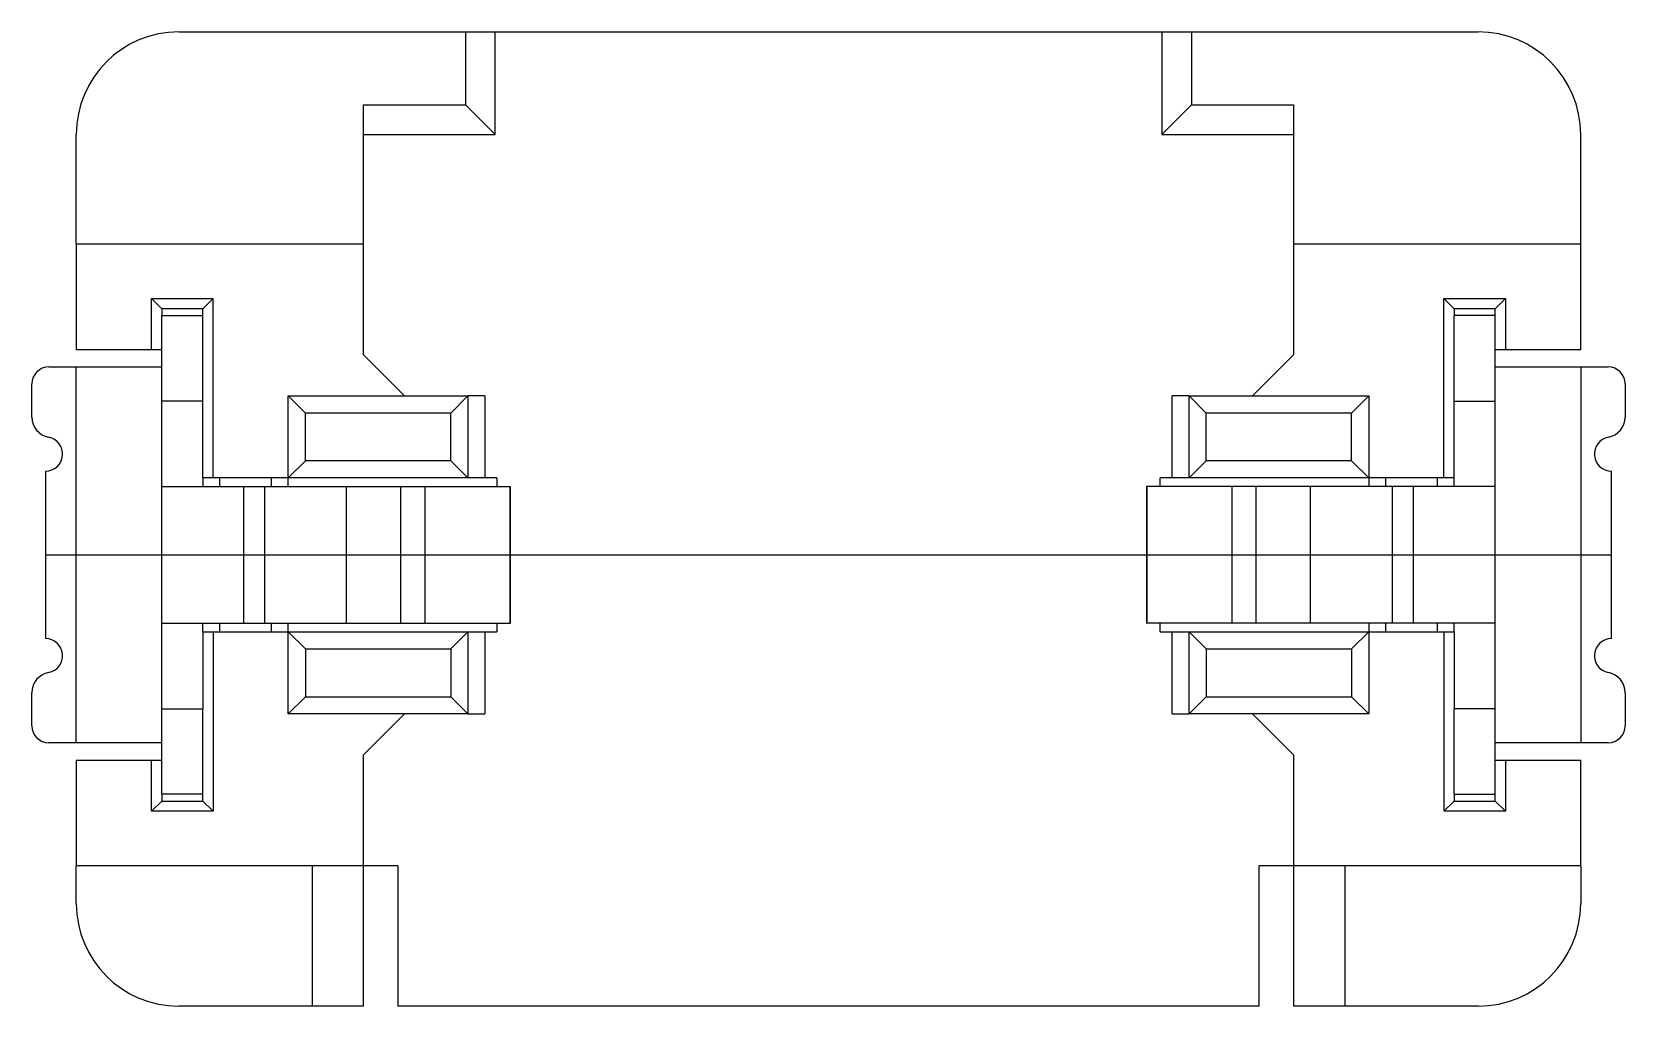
# Model space of a CAD drawing. Header units: millimetres. Extents: x 10.22 to 14.88, y 12.06 to 14.91.
import ezdxf

# ---------------------------------------------------------------- set-up
doc = ezdxf.new("R2010")
doc.units = ezdxf.units.MM
doc.layers.add('10', color=7, linetype='Continuous')

msp = doc.modelspace()

# ---------------------------------------------------------------- linework, layer by layer
at = {"color": 7, "linetype": 'Continuous', "lineweight": 25}
for p, q in [((10.6549, 14.9077), (11.4933, 14.9077)), ((11.4933, 14.9077), (11.4933, 14.6943)), ((11.4933, 14.9077), (11.5799, 14.9077)), ((11.5799, 14.6077), (11.5799, 14.9077)), ((11.5799, 14.9077), (13.5299, 14.9077)), ((13.5299, 14.9077), (13.5299, 14.6077)), ((13.5299, 14.9077), (13.6165, 14.9077)), ((13.6165, 14.9077), (14.4549, 14.9077)), ((13.6165, 14.9077), (13.6165, 14.6943)), ((11.1949, 14.6943), (11.4933, 14.6943)), ((11.1949, 14.2877), (11.1949, 14.6943)), ((11.4933, 14.6943), (11.5799, 14.6077)), ((13.5299, 14.6077), (13.6165, 14.6943)), ((13.6165, 14.6943), (13.9149, 14.6943)), ((13.9149, 14.6943), (13.9149, 14.2877)), ((10.3549, 14.2877), (10.3549, 14.6077)), ((11.1949, 14.6077), (11.5799, 14.6077)), ((13.5299, 14.6077), (13.9149, 14.6077)), ((14.7549, 14.2877), (14.7549, 14.6077)), ((10.3549, 14.2877), (11.1949, 14.2877)), ((10.3549, 14.2877), (10.3549, 13.9777)), ((11.1949, 13.9627), (11.1949, 14.2877)), ((13.9149, 14.2877), (14.7549, 14.2877)), ((13.9149, 14.2877), (13.9149, 13.9627)), ((14.7549, 13.9777), (14.7549, 14.2877)), ((10.5749, 14.1277), (10.7549, 14.1277)), ((10.5749, 13.9777), (10.5749, 14.1277)), ((10.5749, 14.1277), (10.6049, 14.0977)), ((10.7549, 14.1277), (10.7249, 14.0977)), ((10.7549, 13.6027), (10.7549, 14.1277)), ((14.3549, 14.1277), (14.5349, 14.1277)), ((14.3549, 13.6027), (14.3549, 14.1277)), ((14.3849, 14.0977), (14.3549, 14.1277)), ((14.5349, 14.1277), (14.5049, 14.0977)), ((14.5349, 14.1277), (14.5349, 13.9777)), ((10.7249, 14.0977), (10.6049, 14.0977)), ((10.6049, 14.0977), (10.6049, 14.0777)), ((10.6049, 13.8277), (10.6049, 14.0777)), ((10.6049, 14.0777), (10.7249, 14.0777)), ((10.7249, 14.0777), (10.7249, 14.0977)), ((10.7249, 13.8277), (10.7249, 14.0777)), ((14.5049, 14.0977), (14.3849, 14.0977)), ((14.3849, 14.0977), (14.3849, 14.0777)), ((14.3849, 13.8277), (14.3849, 14.0777)), ((14.5049, 14.0777), (14.3849, 14.0777)), ((14.5049, 14.0777), (14.5049, 14.0977)), ((14.5049, 13.8277), (14.5049, 14.0777)), ((10.5749, 13.9777), (10.3549, 13.9777)), ((10.6049, 13.9777), (10.5749, 13.9777)), ((11.3149, 13.8427), (11.1949, 13.9627)), ((13.9149, 13.9627), (13.7949, 13.8427)), ((14.5349, 13.9777), (14.5049, 13.9777)), ((14.7549, 13.9777), (14.5349, 13.9777)), ((10.2749, 13.9277), (10.3549, 13.9277)), ((10.3549, 13.9277), (10.6049, 13.9277)), ((10.3549, 12.8277), (10.3549, 13.9277)), ((14.5057, 13.9277), (14.7549, 13.9277)), ((14.7549, 13.9277), (14.7549, 12.8277)), ((14.7549, 13.9277), (14.8349, 13.9277)), ((10.2249, 13.7809), (10.2249, 13.8777)), ((10.9749, 13.8427), (11.4999, 13.8427)), ((11.0249, 13.7927), (10.9749, 13.8427)), ((10.9749, 13.6027), (10.9749, 13.8427)), ((11.4999, 13.8427), (11.4499, 13.7927)), ((11.4999, 13.8427), (11.4999, 13.6027)), ((11.5499, 13.8427), (11.4999, 13.8427)), ((11.5499, 13.8427), (11.5499, 13.6027)), ((13.5599, 13.6027), (13.5599, 13.8427)), ((13.6099, 13.8427), (13.5599, 13.8427)), ((13.6099, 13.8427), (14.1349, 13.8427)), ((13.6599, 13.7927), (13.6099, 13.8427)), ((13.6099, 13.6027), (13.6099, 13.8427)), ((14.1349, 13.8427), (14.0849, 13.7927)), ((14.1349, 13.8427), (14.1349, 13.6027)), ((14.8849, 13.8777), (14.8849, 13.7809)), ((10.7249, 13.8277), (10.6049, 13.8277)), ((10.6049, 13.5777), (10.6049, 13.8277)), ((10.7249, 13.6027), (10.7249, 13.8277)), ((14.3849, 13.8277), (14.5049, 13.8277)), ((14.3849, 13.6027), (14.3849, 13.8277)), ((14.5049, 13.5777), (14.5049, 13.8277)), ((11.4499, 13.7927), (11.0249, 13.7927)), ((11.0249, 13.6527), (11.0249, 13.7927)), ((11.4499, 13.6527), (11.4499, 13.7927)), ((14.0849, 13.7927), (13.6599, 13.7927)), ((13.6599, 13.6527), (13.6599, 13.7927)), ((14.0849, 13.6527), (14.0849, 13.7927)), ((10.2649, 13.6227), (10.2649, 13.1327)), ((11.0249, 13.6527), (10.9749, 13.6027)), ((11.4499, 13.6527), (11.0249, 13.6527)), ((11.4999, 13.6027), (11.4499, 13.6527)), ((13.6599, 13.6527), (13.6099, 13.6027)), ((14.0849, 13.6527), (13.6599, 13.6527)), ((14.1349, 13.6027), (14.0849, 13.6527)), ((14.8449, 13.1327), (14.8449, 13.6227)), ((10.6049, 13.5777), (10.8449, 13.5777)), ((10.6049, 13.1777), (10.6049, 13.5777)), ((10.7549, 13.6027), (10.7249, 13.6027)), ((10.7249, 13.6027), (10.7249, 13.5777)), ((10.9749, 13.6027), (10.7549, 13.6027)), ((10.7749, 13.5777), (10.7749, 13.6027)), ((10.8449, 13.1777), (10.8449, 13.5777)), ((10.8449, 13.5777), (10.9049, 13.5777)), ((10.9049, 13.5777), (10.9049, 13.1777)), ((10.9049, 13.5777), (11.1449, 13.5777)), ((10.9249, 13.6027), (10.9249, 13.5777)), ((11.4999, 13.6027), (10.9749, 13.6027)), ((10.9749, 13.5777), (10.9749, 13.6027)), ((11.1449, 13.1777), (11.1449, 13.5777)), ((11.1449, 13.5777), (11.3037, 13.5777)), ((11.3037, 13.1777), (11.3037, 13.5777)), ((11.3037, 13.5777), (11.3747, 13.5777)), ((11.3747, 13.5777), (11.3747, 13.1777)), ((11.3747, 13.5777), (11.6226, 13.5777)), ((11.5499, 13.6027), (11.4999, 13.6027)), ((11.5849, 13.6027), (11.5499, 13.6027)), ((11.5849, 13.6027), (11.5849, 13.5777)), ((11.6226, 13.5777), (11.6226, 13.1777)), ((11.6226, 13.5777), (11.6249, 13.5777)), ((11.6249, 13.1777), (11.6249, 13.5777)), ((13.4849, 13.5777), (13.4849, 13.1777)), ((13.4872, 13.5777), (13.4849, 13.5777)), ((13.4872, 13.1777), (13.4872, 13.5777)), ((13.7352, 13.5777), (13.4872, 13.5777)), ((13.5249, 13.5777), (13.5249, 13.6027)), ((13.5599, 13.6027), (13.5249, 13.6027)), ((13.6099, 13.6027), (13.5599, 13.6027)), ((14.1349, 13.6027), (13.6099, 13.6027)), ((13.7352, 13.1777), (13.7352, 13.5777)), ((13.8062, 13.5777), (13.7352, 13.5777)), ((13.8062, 13.1777), (13.8062, 13.5777)), ((13.9649, 13.5777), (13.8062, 13.5777)), ((13.9649, 13.1777), (13.9649, 13.5777)), ((14.2049, 13.5777), (13.9649, 13.5777)), ((14.3549, 13.6027), (14.1349, 13.6027)), ((14.1349, 13.6027), (14.1349, 13.5777)), ((14.1849, 13.5777), (14.1849, 13.6027)), ((14.2049, 13.1777), (14.2049, 13.5777)), ((14.2649, 13.5777), (14.2049, 13.5777)), ((14.2649, 13.5777), (14.2649, 13.1777)), ((14.5049, 13.5777), (14.2649, 13.5777)), ((14.3349, 13.6027), (14.3349, 13.5777)), ((14.3849, 13.6027), (14.3549, 13.6027)), ((14.3849, 13.5777), (14.3849, 13.6027)), ((14.5049, 13.1777), (14.5049, 13.5777)), ((10.6049, 13.1777), (10.8449, 13.1777)), ((10.6049, 12.9277), (10.6049, 13.1777)), ((10.7249, 13.1527), (10.7249, 13.1777)), ((10.7249, 13.1527), (10.7249, 12.9277)), ((10.7249, 13.1527), (10.7549, 13.1527)), ((10.7549, 13.1527), (10.7549, 12.6277)), ((10.7549, 13.1527), (10.9749, 13.1527)), ((10.7749, 13.1527), (10.7749, 13.1777)), ((10.8449, 13.1777), (10.9049, 13.1777)), ((10.9049, 13.1777), (11.1449, 13.1777)), ((10.9249, 13.1777), (10.9249, 13.1527)), ((10.9749, 13.1527), (10.9749, 13.1777)), ((10.9749, 13.1527), (11.0249, 13.1027)), ((10.9749, 13.1527), (11.4999, 13.1527)), ((10.9749, 12.9127), (10.9749, 13.1527)), ((11.1449, 13.1777), (11.3037, 13.1777)), ((11.3037, 13.1777), (11.3747, 13.1777)), ((11.3747, 13.1777), (11.6226, 13.1777)), ((11.4499, 13.1027), (11.4999, 13.1527)), ((11.4999, 13.1527), (11.4999, 12.9127)), ((11.4999, 13.1527), (11.5499, 13.1527)), ((11.5499, 13.1527), (11.5499, 12.9127)), ((11.5499, 13.1527), (11.5849, 13.1527)), ((11.5849, 13.1777), (11.5849, 13.1527)), ((11.6226, 13.1777), (11.6249, 13.1777)), ((13.4872, 13.1777), (13.4849, 13.1777)), ((13.7352, 13.1777), (13.4872, 13.1777)), ((13.5249, 13.1527), (13.5249, 13.1777)), ((13.5249, 13.1527), (13.5599, 13.1527)), ((13.5599, 12.9127), (13.5599, 13.1527)), ((13.5599, 13.1527), (13.6099, 13.1527)), ((13.6099, 12.9127), (13.6099, 13.1527)), ((13.6099, 13.1527), (13.6599, 13.1027)), ((13.6099, 13.1527), (14.1349, 13.1527)), ((13.8062, 13.1777), (13.7352, 13.1777)), ((13.9649, 13.1777), (13.8062, 13.1777)), ((14.2049, 13.1777), (13.9649, 13.1777)), ((14.0849, 13.1027), (14.1349, 13.1527)), ((14.1349, 13.1777), (14.1349, 13.1527)), ((14.1349, 13.1527), (14.1349, 12.9127)), ((14.1349, 13.1527), (14.3549, 13.1527)), ((14.1849, 13.1527), (14.1849, 13.1777)), ((14.2649, 13.1777), (14.2049, 13.1777)), ((14.5049, 13.1777), (14.2649, 13.1777)), ((14.3349, 13.1777), (14.3349, 13.1527)), ((14.3549, 13.1527), (14.3549, 12.6277)), ((14.3549, 13.1527), (14.3849, 13.1527)), ((14.3849, 13.1527), (14.3849, 13.1777)), ((14.3849, 13.1527), (14.3849, 12.9277)), ((14.5049, 12.9277), (14.5049, 13.1777)), ((11.0249, 13.1027), (11.4499, 13.1027)), ((11.0249, 13.1027), (11.0249, 12.9627)), ((11.4499, 13.1027), (11.4499, 12.9627)), ((13.6599, 13.1027), (13.6599, 12.9627)), ((13.6599, 13.1027), (14.0849, 13.1027)), ((14.0849, 13.1027), (14.0849, 12.9627)), ((10.2249, 12.8777), (10.2249, 12.9745)), ((10.9749, 12.9127), (11.0249, 12.9627)), ((11.0249, 12.9627), (11.4499, 12.9627)), ((11.4499, 12.9627), (11.4999, 12.9127)), ((13.6099, 12.9127), (13.6599, 12.9627)), ((13.6599, 12.9627), (14.0849, 12.9627)), ((14.0849, 12.9627), (14.1349, 12.9127)), ((14.8849, 12.9745), (14.8849, 12.8777)), ((10.6049, 12.9277), (10.7249, 12.9277)), ((10.6049, 12.6777), (10.6049, 12.9277)), ((10.7249, 12.6777), (10.7249, 12.9277)), ((11.4999, 12.9127), (10.9749, 12.9127)), ((11.1949, 12.7927), (11.3149, 12.9127)), ((11.4999, 12.9127), (11.5499, 12.9127)), ((13.5599, 12.9127), (13.6099, 12.9127)), ((14.1349, 12.9127), (13.6099, 12.9127)), ((13.7949, 12.9127), (13.9149, 12.7927)), ((14.3849, 12.6777), (14.3849, 12.9277)), ((14.5049, 12.9277), (14.3849, 12.9277)), ((14.5049, 12.6777), (14.5049, 12.9277)), ((10.3549, 12.8277), (10.2749, 12.8277)), ((10.6041, 12.8277), (10.3549, 12.8277)), ((14.7549, 12.8277), (14.5049, 12.8277)), ((14.8349, 12.8277), (14.7549, 12.8277)), ((10.3549, 12.7777), (10.5749, 12.7777)), ((10.3549, 12.7777), (10.3549, 12.4677)), ((10.5749, 12.6277), (10.5749, 12.7777)), ((10.5749, 12.7777), (10.6049, 12.7777)), ((11.1949, 12.4677), (11.1949, 12.7927)), ((13.9149, 12.7927), (13.9149, 12.4677)), ((14.5049, 12.7777), (14.5349, 12.7777)), ((14.5349, 12.7777), (14.5349, 12.6277)), ((14.5349, 12.7777), (14.7549, 12.7777)), ((14.7549, 12.4677), (14.7549, 12.7777)), ((10.7249, 12.6777), (10.6049, 12.6777)), ((10.6049, 12.6777), (10.6049, 12.6577)), ((10.7249, 12.6577), (10.7249, 12.6777)), ((14.3849, 12.6777), (14.5049, 12.6777)), ((14.3849, 12.6777), (14.3849, 12.6577)), ((14.5049, 12.6577), (14.5049, 12.6777)), ((10.5749, 12.6277), (10.6049, 12.6577)), ((10.6049, 12.6577), (10.7249, 12.6577)), ((10.7249, 12.6577), (10.7549, 12.6277)), ((14.3549, 12.6277), (14.3849, 12.6577)), ((14.3849, 12.6577), (14.5049, 12.6577)), ((14.5349, 12.6277), (14.5049, 12.6577)), ((10.7549, 12.6277), (10.5749, 12.6277)), ((14.5349, 12.6277), (14.3549, 12.6277)), ((11.0449, 12.4677), (10.3549, 12.4677)), ((10.3549, 12.3577), (10.3549, 12.4677)), ((11.0449, 12.4677), (11.0449, 12.0577)), ((11.1949, 12.4677), (11.0449, 12.4677)), ((11.1949, 12.0577), (11.1949, 12.4677)), ((11.2949, 12.4677), (11.1949, 12.4677)), ((11.2949, 12.4677), (11.2949, 12.0577)), ((13.8149, 12.0577), (13.8149, 12.4677)), ((13.9149, 12.4677), (13.8149, 12.4677)), ((13.9149, 12.4677), (13.9149, 12.0577)), ((14.0649, 12.4677), (13.9149, 12.4677)), ((14.0649, 12.4677), (14.0649, 12.0577)), ((14.7549, 12.4677), (14.0649, 12.4677)), ((14.7549, 12.4677), (14.7549, 12.3577)), ((11.0449, 12.0577), (10.6549, 12.0577)), ((11.1949, 12.0577), (11.0449, 12.0577)), ((13.8149, 12.0577), (11.2949, 12.0577)), ((14.0649, 12.0577), (13.9149, 12.0577)), ((14.4549, 12.0577), (14.0649, 12.0577))]:
    msp.add_line(p, q, dxfattribs=at)
for centre, radius, start, end in [((10.6549, 14.6077), 0.3, 90, 180), ((14.4549, 14.6077), 0.3, 0, 90), ((10.2749, 13.8777), 0.05, 90, 180), ((14.8349, 13.8777), 0.05, 0, 90), ((10.2849, 13.7809), 0.06, 180, 259.5243), ((14.8249, 13.7809), 0.06, 280.4757, 0), ((10.2649, 13.6727), 0.05, 270, 79.5243), ((14.8449, 13.6727), 0.05, 100.4757, 270), ((10.2649, 13.0827), 0.05, 280.4757, 90), ((14.8449, 13.0827), 0.05, 90, 259.5243), ((10.2849, 12.9745), 0.06, 100.4757, 180), ((14.8249, 12.9745), 0.06, 0, 79.5243), ((10.2749, 12.8777), 0.05, 180, 270), ((14.8349, 12.8777), 0.05, 270, 0), ((10.6549, 12.3577), 0.3, 180, 270), ((14.4549, 12.3577), 0.3, 270, 0)]:
    msp.add_arc(centre, radius, start, end, dxfattribs=at)
at = {"layer": '10'}
msp.add_line((10.2649, 13.3777), (14.8449, 13.3777), dxfattribs=at)

doc.saveas('drawing.dxf')
